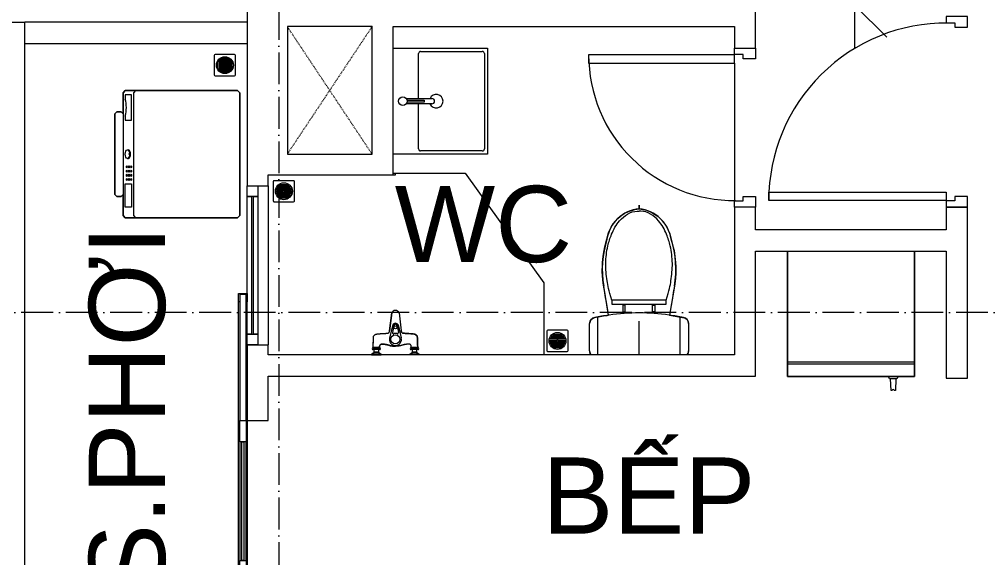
# Model space of a CAD drawing. Header units: millimetres. Extents: x -20144 to 122974, y -38328 to 48263.
# Drawn here: x 9226 to 13801, y 36593 to 39134 of the extents above; entities that cross this region are included whole.
import ezdxf

# ---------------------------------------------------------------- set-up
doc = ezdxf.new("R2010")
doc.units = ezdxf.units.MM
doc.linetypes.add('Dash', pattern=[6.35, 3.175, -3.175])
doc.linetypes.add('Grid Line', pattern=[4.2, 3, -0.6, 0, -0.6])
for name, color, linetype, lineweight in [('A-DETL-GENF', 31, 'Continuous', 5), ('A-DETL-GENF-HDLN', 161, 'Dash', 5), ('CHU', 181, 'Continuous', 5), ('CUA', 31, 'Continuous', 9), ('DIM', 1, 'Continuous', 5), ('DIM-200', 1, 'Continuous', 5), ('NET-CAT', 3, 'Continuous', 15), ('NET-THAY', 2, 'Continuous', 9), ('THIET BI', 44, 'Continuous', 5), ('THIET-BI', 44, 'Continuous', 5), ('TRUC', 225, 'Continuous', 5)]:
    doc.layers.add(name, color=color, linetype=linetype, lineweight=lineweight)
doc.styles.add('Arial_3', font='arial_0.ttf', dxfattribs={"height": 400})
doc.styles.add('Arial_4', font='arial_0.ttf', dxfattribs={"height": 360})
doc.dimstyles.new('Diagonal_-_2mm_Arial', dxfattribs={"dimscale": 304.8, "dimtxt": 408.10376, "dimasz": 0.984252, "dimexe": 0.656168, "dimexo": 4.593176, "dimgap": 0.098425, "dimtad": 1, "dimdec": 0, "dimzin": 0, "dimdsep": 46, "dimtxsty": 'Arial_3', "dimblk1": 'OBLIQUE', "dimblk2": 'OBLIQUE', "dimsah": 1, "dimcen": 0.09, "dimdle": 0.656168, "dimazin": 0, "dimtfac": 1, "dimtdec": 4, "dimtix": 1, "dimtmove": 0, "dimatfit": 3, "dimfxl": 0, "dimtvp": 1, "dimtolj": 1, "dimtzin": 0, "dimlwd": 9, "dimlwe": 9, "dimarcsym": 0})

# ---------------------------------------------------------------- blocks, each defined once
blk = doc.blocks.new('X-LA1 - X-LA-1366094-MẶT BẰNG TẦNG 5 ĐẾN TẦNG 22')
at = {"layer": 'THIET-BI'}
for p, q in [((-250, 450), (250, 450)), ((-250, 5), (-250, 450)), ((-250, 450), (250, 450)), ((-250, 5), (-250, 450)), ((-235, 134), (-235, 425)), ((-225, 435), (225, 435)), ((235, 425), (235, 134)), ((250, 450), (250, 5)), ((250, 450), (250, 5)), ((-12.7, 66.5), (-12.7, 187.5)), ((12.3, 187.5), (12.3, 66.8)), ((-5.2, 150), (5.2, 150)), ((-5.2, 70.1), (-5.2, 150)), ((5.2, 150), (5.2, 70.1)), ((-12.7, 124), (-225, 124)), ((225, 124), (12.3, 124)), ((250, 5), (-250, 5)), ((250, 5), (-250, 5))]:
    blk.add_line(p, q, dxfattribs=at)
blk.add_circle((0, 50), 20.8, dxfattribs=at)
for centre, radius, start, end in [((-225, 425), 10, 90, 180), ((225, 425), 10, 360, 90), ((0, 207.6), 32, 292.5519, 246.5758), ((-0.2, 187.5), 12.5, 0, 180), ((-225, 134), 10, 180, 270), ((225, 134), 10, 270, 0)]:
    blk.add_arc(centre, radius, start, end, dxfattribs=at)
blk = doc.blocks.new('X-SEN - X-SEN-1365543-MẶT BẰNG TẦNG 5 ĐẾN TẦNG 22')
at = {"layer": 'THIET-BI'}
for p, q in [((-27.3, 113.1), (-17.5, 199.2)), ((-17.5, 199.2), (-27.3, 113.1)), ((17.5, 199.2), (27.3, 113.1)), ((17.5, 199.2), (27.3, 113.1)), ((-12.9, 141.7), (-27.6, 80.8)), ((-7.7, 139.6), (-13.8, 105.5)), ((7.7, 139.6), (13.8, 105.5)), ((12.9, 141.7), (27.6, 80.8)), ((-112.5, 3.8), (-99.9, 12.6)), ((-112.5, 3.8), (-99.9, 12.6)), ((-112.5, 0), (-112.5, 3.8)), ((-112.5, 3.8), (-112.5, 0)), ((-67.5, 3.8), (-112.5, 3.8)), ((-67.5, 0), (-112.5, 0)), ((-112.5, 0), (-67.5, 0)), ((-107.2, 34.3), (-105.1, 34.3)), ((-107.2, 34.3), (-72.8, 34.3)), ((-99.9, 25.3), (-107.2, 25.3)), ((-72.8, 25.3), (-107.2, 25.3)), ((-105.1, 34.3), (-105.1, 37.2)), ((-105.1, 37.2), (-74.9, 37.2)), ((-105.1, 34.3), (-105.1, 37.2)), ((-74.9, 34.3), (-105.1, 34.3)), ((-99.9, 12.6), (-99.9, 25.3)), ((-99.9, 12.6), (-99.9, 25.3)), ((-99.9, 12.6), (-80.1, 12.6)), ((-80.1, 12.6), (-99.9, 12.6)), ((-80.1, 25.3), (-80.1, 12.6)), ((-72.8, 25.3), (-80.1, 25.3)), ((-80.1, 25.3), (-80.1, 12.6)), ((-80.1, 12.6), (-67.5, 3.8)), ((-80.1, 12.6), (-67.5, 3.8)), ((-74.9, 37.2), (-74.9, 34.3)), ((-74.9, 37.2), (-74.9, 34.3)), ((-74.9, 34.3), (-72.8, 34.3)), ((-67.5, 3.8), (-67.5, 0)), ((-67.5, 0), (-67.5, 3.8)), ((67.5, 3.8), (80.1, 12.6)), ((67.5, 3.8), (80.1, 12.6)), ((67.5, 0), (67.5, 3.8)), ((112.5, 3.8), (67.5, 3.8)), ((67.5, 0), (67.5, 3.8)), ((112.5, 0), (67.5, 0)), ((112.5, 0), (67.5, 0)), ((72.8, 34.3), (74.9, 34.3)), ((72.8, 34.3), (107.2, 34.3)), ((80.1, 25.3), (72.8, 25.3)), ((107.2, 25.3), (72.8, 25.3)), ((74.9, 34.3), (74.9, 37.2)), ((74.9, 37.2), (105.1, 37.2)), ((74.9, 34.3), (74.9, 37.2)), ((105.1, 34.3), (74.9, 34.3)), ((80.1, 12.6), (80.1, 25.3)), ((80.1, 12.6), (80.1, 25.3)), ((99.9, 12.6), (80.1, 12.6)), ((80.1, 12.6), (99.9, 12.6)), ((99.9, 12.6), (80.1, 12.6)), ((99.9, 25.3), (99.9, 12.6)), ((107.2, 25.3), (99.9, 25.3)), ((99.9, 25.3), (99.9, 12.6)), ((99.9, 12.6), (112.5, 3.8)), ((99.9, 12.6), (112.5, 3.8)), ((105.1, 37.2), (105.1, 34.3)), ((105.1, 37.2), (105.1, 34.3)), ((105.1, 34.3), (107.2, 34.3)), ((112.5, 3.8), (112.5, 0)), ((112.5, 3.8), (112.5, 0))]:
    blk.add_line(p, q, dxfattribs=at)
for centre, radius in [((0, 130.1), 7.2), ((0, 73.2), 21.5)]:
    blk.add_circle(centre, radius, dxfattribs=at)
for centre, radius, start, end in [((0, 191), 19.3, 25.0481, 154.9519), ((0, 191), 19.3, 25.0481, 154.9519), ((0, 134.7), 14.7, 28.4144, 151.5856), ((0, 136.6), 8.24, 21.1294, 158.8706), ((-9.4, 104.7), 4.5, 169.8444, 285.9297), ((-0.4, 73.2), 28.3, 89.2517, 105.9297), ((0.4, 73.2), 28.3, 74.0703, 90.7483), ((9.4, 104.7), 4.5, 254.0703, 10.1556), ((-0.4, 73.2), 28.3, 164.3307, 270.7483), ((0.4, 73.2), 28.3, 269.2517, 15.6693), ((-102.9, 29.8), 6.9, 148.0246, 211.9754), ((-102.9, 29.8), 6.9, 148.0246, 211.9754), ((-107.2, 32.5), 1.8, 90, 148.0246), ((-107.2, 32.5), 1.8, 90, 148.0246), ((-107.2, 27.1), 1.8, 211.9754, 270), ((-107.2, 27.1), 1.8, 211.9754, 270), ((-112.5, 29.8), 6.9, 319.2845, 40.7155), ((-94.4, 29.8), 6.9, 139.2845, 220.7155), ((-85.4, 29.8), 6.9, 319.2845, 40.7155), ((-67.5, 29.8), 6.9, 139.2845, 220.7155), ((-72.8, 32.5), 1.8, 31.9754, 90), ((-72.8, 32.5), 1.8, 31.9754, 90), ((-72.8, 27.1), 1.8, 270, 328.0246), ((-72.8, 27.1), 1.8, 270, 328.0246), ((-77.1, 29.8), 6.9, 328.0246, 31.9754), ((-77.1, 29.8), 6.9, 328.0246, 31.9754), ((77.1, 29.8), 6.9, 148.0246, 211.9754), ((77.1, 29.8), 6.9, 148.0246, 211.9754), ((72.8, 32.5), 1.8, 90, 148.0246), ((72.8, 32.5), 1.8, 90, 148.0246), ((72.8, 27.1), 1.8, 211.9754, 270), ((72.8, 27.1), 1.8, 211.9754, 270), ((67.5, 29.8), 6.9, 319.2845, 40.7155), ((85.6, 29.8), 6.9, 139.2845, 220.7155), ((94.6, 29.8), 6.9, 319.2845, 40.7155), ((112.5, 29.8), 6.9, 139.2845, 220.7155), ((107.2, 32.5), 1.8, 31.9754, 90), ((107.2, 32.5), 1.8, 31.9754, 90), ((107.2, 27.1), 1.8, 270, 328.0246), ((107.2, 27.1), 1.8, 270, 328.0246), ((102.9, 29.8), 6.9, 328.0246, 31.9754), ((102.9, 29.8), 6.9, 328.0246, 31.9754)]:
    blk.add_arc(centre, radius, start, end, dxfattribs=at)
for points, knots in [([(-105.1, 37.2), (-105.1, 39.1), (-104.9, 42.9), (-104.6, 50.4), (-104.3, 58), (-104.1, 65.5), (-103.9, 70.3), (-103.8, 73.6), (-103.7, 75.5), (-103.7, 76.9), (-103.6, 78.3), (-103.6, 79.5), (-103.6, 80.5), (-103.6, 81.2), (-103.5, 81.8), (-103.5, 82.3), (-103.5, 82.7), (-103.4, 83.3), (-103.3, 84.3), (-103.2, 85.5), (-103.1, 86.6), (-102.8, 87.6), (-102.6, 88.2), (-102.3, 88.9), (-101.9, 89.7), (-101.3, 90.8), (-100.4, 91.9), (-99.2, 93.4), (-97.8, 94.7), (-96.2, 95.8), (-95, 96.6), (-93.7, 97.2), (-92.4, 97.7), (-91.2, 98.1), (-90.3, 98.4), (-89.7, 98.5), (-89.3, 98.6), (-88.8, 98.7), (-88, 98.8), (-86.8, 99), (-85.6, 99.1), (-84.7, 99.1), (-84, 99.2), (-83.3, 99.3), (-82.3, 99.4), (-81.2, 99.5), (-79.7, 99.6), (-76.9, 99.8), (-72.8, 100.2), (-67.2, 100.7), (-61.6, 101.2), (-56, 101.5), (-51.7, 101.8), (-48.8, 101.9), (-47.3, 101.9), (-46.1, 101.9), (-45.1, 102), (-44.4, 102), (-43.6, 102), (-42.6, 102), (-41.4, 102), (-40.1, 102), (-39.3, 102.1), (-38.8, 102.1), (-38.5, 102.2), (-38.1, 102.2), (-37.6, 102.3), (-36.8, 102.4), (-35.6, 102.6), (-34.3, 103), (-33.2, 103.5), (-32.5, 104), (-31.7, 104.6), (-30.5, 105.7), (-29, 107.6), (-27.9, 110.1), (-27.4, 112), (-27.3, 113.1)], [-1, -1, -1, -1, -0.958333, -0.916667, -0.833333, -0.791667, -0.75, -0.729167, -0.71875, -0.708333, -0.697917, -0.6875, -0.682292, -0.677083, -0.671875, -0.669271, -0.666667, -0.661458, -0.65625, -0.645833, -0.635417, -0.630208, -0.625, -0.619792, -0.614583, -0.604167, -0.59375, -0.583333, -0.5625, -0.552083, -0.541667, -0.53125, -0.520833, -0.510417, -0.505208, -0.5, -0.497396, -0.494792, -0.489583, -0.479167, -0.46875, -0.463542, -0.458333, -0.453125, -0.447917, -0.4375, -0.427083, -0.416667, -0.375, -0.333333, -0.291667, -0.25, -0.208333, -0.197917, -0.1875, -0.177083, -0.171875, -0.166667, -0.161458, -0.15625, -0.145833, -0.135417, -0.130208, -0.127604, -0.125, -0.122396, -0.119792, -0.114583, -0.104167, -0.09375, -0.083333, -0.078125, -0.072917, -0.0625, -0.041667, -0.020833, 0, 0, 0, 0]), ([(-105.1, 37.2), (-104.5, 52.3), (-103.9, 68.7), (-103.3, 87.5), (-99.6, 93.9), (-92.4, 98.5), (-72.6, 100.1), (-54, 102.2), (-33.9, 102), (-28.7, 107.4), (-27.8, 111), (-27.3, 113.1)], [0, 0, 0, 0, 45.441328, 49.333631, 56.110562, 66.562664, 73.682324, 114.966912, 125.570438, 129.900151, 136.284558, 136.284558, 136.284558, 136.284558]), ([(27.3, 113.1), (27.4, 112), (27.9, 110.1), (29, 107.6), (30.5, 105.7), (31.7, 104.6), (32.5, 104), (33.2, 103.5), (34.3, 103), (35.6, 102.6), (36.8, 102.4), (37.6, 102.3), (38.1, 102.2), (38.5, 102.2), (38.8, 102.1), (39.3, 102.1), (40.1, 102), (41.4, 102), (42.6, 102), (43.6, 102), (44.4, 102), (45.1, 102), (46.1, 101.9), (47.3, 101.9), (48.8, 101.9), (51.7, 101.8), (56, 101.5), (61.6, 101.2), (67.2, 100.7), (72.8, 100.2), (76.9, 99.8), (79.7, 99.6), (81.2, 99.5), (82.3, 99.4), (83.3, 99.3), (84, 99.2), (84.7, 99.1), (85.6, 99.1), (86.8, 99), (88, 98.8), (88.9, 98.7), (89.6, 98.5), (90.3, 98.4), (91.2, 98.1), (92.4, 97.7), (93.7, 97.2), (95, 96.6), (96.2, 95.8), (97.4, 95), (98.5, 94), (99.5, 93), (100.4, 91.9), (101.3, 90.8), (101.9, 89.7), (102.3, 88.9), (102.6, 88.2), (102.8, 87.6), (103.1, 86.6), (103.2, 85.7), (103.3, 84.8), (103.4, 84.1), (103.4, 83.5), (103.4, 83), (103.5, 82.5), (103.5, 81.9), (103.6, 81), (103.6, 79.8), (103.6, 78.3), (103.7, 76.9), (103.7, 75.5), (103.8, 73.6), (103.9, 68.4), (104.2, 61.7), (104.5, 54.2), (104.7, 48.5), (104.9, 42.9), (105.1, 39.1), (105.1, 37.2)], [-1, -1, -1, -1, -0.979167, -0.958333, -0.9375, -0.927083, -0.921875, -0.916667, -0.90625, -0.895833, -0.885417, -0.880208, -0.877604, -0.875, -0.872396, -0.869792, -0.864583, -0.854167, -0.84375, -0.838542, -0.833333, -0.828125, -0.822917, -0.8125, -0.802083, -0.791667, -0.75, -0.708333, -0.666667, -0.625, -0.583333, -0.572917, -0.5625, -0.552083, -0.546875, -0.541667, -0.536458, -0.53125, -0.520833, -0.510417, -0.505208, -0.5, -0.494792, -0.489583, -0.479167, -0.46875, -0.458333, -0.447917, -0.4375, -0.427083, -0.416667, -0.40625, -0.395833, -0.385417, -0.380208, -0.375, -0.369792, -0.364583, -0.354167, -0.348958, -0.34375, -0.338542, -0.335938, -0.333333, -0.328125, -0.322917, -0.3125, -0.302083, -0.291667, -0.28125, -0.270833, -0.25, -0.166667, -0.125, -0.083333, -0.041667, 0, 0, 0, 0]), ([(105.1, 37.2), (104.5, 52.3), (103.9, 68.7), (103.3, 87.5), (99.6, 93.9), (92.4, 98.5), (72.6, 100.1), (54, 102.2), (33.9, 102), (28.7, 107.4), (27.8, 111), (27.3, 113.1)], [0, 0, 0, 0, 45.441328, 49.333631, 56.110562, 66.562664, 73.682324, 114.966912, 125.570438, 129.900151, 136.284558, 136.284558, 136.284558, 136.284558]), ([(-74.9, 37.2), (-74.9, 39.9), (-75, 44.9), (-67.9, 51.6), (-55.3, 50.7), (-39.4, 48.7), (-24.4, 43.4), (-11.8, 40.7), (0, 41)], [0, 0, 0, 0, 8.475038, 15.961674, 29.255673, 47.963091, 70.422589, 93.837243, 93.837243, 93.837243, 93.837243]), ([(0, 41), (-2, 40.9), (-5.6, 40.9), (-10.3, 41.2), (-14.4, 41.6), (-18, 42.2), (-21.2, 42.9), (-24.2, 43.7), (-27.1, 44.6), (-30, 45.4), (-32.9, 46.3), (-35.8, 47.2), (-38.8, 47.9), (-41.8, 48.6), (-45.1, 49.2), (-48.4, 49.8), (-51.8, 50.2), (-54.8, 50.5), (-56.9, 50.7), (-58.1, 50.8), (-59, 50.9), (-59.9, 51), (-60.8, 51), (-61.5, 51), (-62.1, 51), (-62.6, 51), (-63, 51), (-63.6, 51), (-64.4, 50.9), (-65.1, 50.8), (-65.7, 50.7), (-66.1, 50.6), (-66.5, 50.5), (-67.1, 50.4), (-68.1, 50.1), (-69.1, 49.6), (-70.1, 49), (-71.1, 48.3), (-72, 47.4), (-72.8, 46.6), (-73.3, 45.8), (-73.8, 45.1), (-74.1, 44.3), (-74.4, 43.5), (-74.6, 42.6), (-74.7, 41.9), (-74.8, 41.3), (-74.8, 40.9), (-74.9, 40.4), (-74.9, 39.8), (-74.9, 38.8), (-74.9, 37.9), (-74.9, 37.2)], [-1, -1, -1, -1, -0.958333, -0.916667, -0.875, -0.833333, -0.791667, -0.75, -0.708333, -0.666667, -0.625, -0.583333, -0.541667, -0.5, -0.458333, -0.416667, -0.375, -0.333333, -0.3125, -0.302083, -0.291667, -0.28125, -0.270833, -0.260417, -0.255208, -0.25, -0.244792, -0.239583, -0.229167, -0.21875, -0.213542, -0.208333, -0.203125, -0.197917, -0.1875, -0.166667, -0.15625, -0.145833, -0.125, -0.114583, -0.104167, -0.09375, -0.083333, -0.072917, -0.0625, -0.052083, -0.046875, -0.041667, -0.036458, -0.03125, -0.020833, 0, 0, 0, 0]), ([(74.9, 37.2), (74.9, 39.9), (75, 44.9), (67.9, 51.6), (55.3, 50.7), (39.4, 48.7), (24.4, 43.4), (11.8, 40.7), (0, 41)], [0, 0, 0, 0, 8.475038, 15.961674, 29.255673, 47.963091, 70.422589, 93.837243, 93.837243, 93.837243, 93.837243]), ([(74.9, 37.2), (74.9, 37.9), (74.9, 38.8), (74.9, 39.8), (74.9, 40.4), (74.8, 40.9), (74.8, 41.3), (74.7, 41.9), (74.6, 42.6), (74.4, 43.5), (74.2, 44.1), (73.9, 44.7), (73.7, 45.2), (73.3, 45.8), (72.8, 46.6), (72, 47.4), (71.1, 48.3), (70.1, 49), (69.1, 49.6), (68.1, 50.1), (67.1, 50.4), (66.5, 50.5), (66.1, 50.6), (65.7, 50.7), (65.1, 50.8), (64.4, 50.9), (63.6, 51), (63, 51), (62.4, 51), (61.7, 51), (60.8, 51), (59.9, 51), (59, 50.9), (58.1, 50.8), (56.9, 50.7), (54.8, 50.5), (51.8, 50.2), (48.4, 49.8), (45.1, 49.2), (41.8, 48.6), (38.8, 47.9), (35.8, 47.2), (32.9, 46.3), (30, 45.4), (27.1, 44.6), (24.2, 43.7), (21.2, 42.9), (18, 42.2), (14.4, 41.6), (10.3, 41.2), (5.6, 40.9), (2, 40.9), (0, 41)], [-1, -1, -1, -1, -0.979167, -0.96875, -0.963542, -0.958333, -0.953125, -0.947917, -0.9375, -0.927083, -0.916667, -0.911458, -0.90625, -0.895833, -0.885417, -0.875, -0.854167, -0.84375, -0.833333, -0.8125, -0.802083, -0.796875, -0.791667, -0.786458, -0.78125, -0.770833, -0.760417, -0.755208, -0.75, -0.739583, -0.729167, -0.71875, -0.708333, -0.697917, -0.6875, -0.666667, -0.625, -0.583333, -0.541667, -0.5, -0.458333, -0.416667, -0.375, -0.333333, -0.291667, -0.25, -0.208333, -0.166667, -0.125, -0.083333, -0.041667, 0, 0, 0, 0])]:
    blk.add_open_spline(points, degree=3, knots=knots, dxfattribs=at)
blk = doc.blocks.new('X-PHEU - X-PHEU-1365544-MẶT BẰNG TẦNG 5 ĐẾN TẦNG 22')
at = {"layer": 'THIET-BI'}
for p, q in [((25, -29), (25, -121)), ((121, -25), (29, -25)), ((57.5, -43.5), (57.5, -106.5)), ((62.5, -108.8), (62.5, -41.2)), ((67.5, -39.8), (67.5, -110.2)), ((72.5, -71.9), (72.5, -39.1)), ((77.5, -39.1), (77.5, -71.9)), ((82.5, -110.2), (82.5, -39.8)), ((87.5, -41.2), (87.5, -108.8)), ((92.5, -106.5), (92.5, -43.5)), ((125, -121), (125, -29)), ((42.5, -90.5), (42.5, -59.5)), ((47.5, -51.8), (47.5, -98.2)), ((52.5, -103.1), (52.5, -46.9)), ((72.5, -110.9), (72.5, -78.1)), ((77.5, -78.1), (77.5, -110.9)), ((97.5, -46.9), (97.5, -103.1)), ((102.5, -98.2), (102.5, -51.8)), ((107.5, -59.5), (107.5, -90.5)), ((29, -125), (121, -125))]:
    blk.add_line(p, q, dxfattribs=at)
blk.add_circle((75, -75), 40, dxfattribs=at)
for centre, radius, start, end in [((29, -29), 4, 90, 180), ((75, -75), 36, 119.0853, 128.6822), ((75, -75), 36, 102.0247, 110.3175), ((75, -75), 36, 90, 93.9821), ((75, -75), 36, 86.0179, 90), ((75, -75), 36, 69.6825, 77.9753), ((75, -75), 36, 51.3178, 60.9147), ((121, -29), 4, 0, 90), ((75, -75), 36, 139.8082, 154.5256), ((75, -75), 36, 205.4744, 220.1918), ((75, -75), 4, 128.6822, 231.3178), ((75, -75), 4, 308.6822, 51.3178), ((75, -75), 36, 25.4744, 40.1918), ((75, -75), 36, 319.8082, 334.5256), ((29, -121), 4, 180, 270), ((75, -75), 36, 231.3178, 240.9147), ((75, -75), 36, 249.6825, 257.9753), ((75, -75), 36, 266.0179, 270), ((75, -75), 36, 270, 273.9821), ((75, -75), 36, 282.0247, 290.3175), ((75, -75), 36, 299.0853, 308.6822), ((121, -121), 4, 270, 0)]:
    blk.add_arc(centre, radius, start, end, dxfattribs=at)
blk = doc.blocks.new('X-MAY GIAT - X-MAY GIAT-V52-MẶT BẰNG TẦNG 5 ĐẾN TẦNG 22')
at = {"layer": 'THIET BI'}
for p, q in [((-300, 540), (-290, 550)), ((-290, 550), (-300, 540)), ((-290, 550), (-190, 550)), ((-190, 550), (-290, 550)), ((-200, 580), (-190, 590)), ((-190, 590), (-200, 580)), ((-200, 560), (-200, 580)), ((-200, 580), (-200, 560)), ((-190, 550), (-200, 560)), ((-200, 560), (-190, 550)), ((-190, 590), (190, 590)), ((190, 590), (-190, 590)), ((190, 550), (-190, 550)), ((190, 590), (200, 580)), ((200, 580), (190, 590)), ((200, 560), (190, 550)), ((190, 550), (200, 560)), ((190, 550), (290, 550)), ((290, 550), (190, 550)), ((200, 580), (200, 560)), ((200, 560), (200, 580)), ((290, 550), (300, 540)), ((300, 540), (290, 550)), ((-300, 10), (-300, 540)), ((-300, 540), (-300, 10)), ((-250, 510), (-250, 540)), ((-250, 540), (-140, 540)), ((-140, 510), (-250, 510)), ((-140, 540), (-140, 510)), ((-20, 530), (-20, 525)), ((0, 520), (0, 525)), ((20, 530), (20, 525)), ((160, 540), (160, 510)), ((180, 540), (160, 540)), ((160, 510), (280, 510)), ((280, 540), (260, 540)), ((280, 510), (280, 540)), ((300, 540), (300, 10)), ((300, 10), (300, 540)), ((-300, 490), (-290, 500)), ((-290, 500), (290, 500)), ((290, 500), (300, 490)), ((-290, 0), (-300, 10)), ((-300, 10), (-290, 0)), ((290, 0), (-290, 0)), ((-290, 0), (290, 0)), ((300, 10), (290, 0)), ((290, 0), (300, 10))]:
    blk.add_line(p, q, dxfattribs=at)
blk.add_arc((220, 697.5), 162.5, 255.75, 284.25, dxfattribs=at)
for centre, major_axis in [((-120, 532.5), (5, 0)), ((-120, 522.5), (5, 0)), ((-120, 512.5), (5, 0)), ((-100, 532.5), (5, 0)), ((-100, 522.5), (5, 0)), ((-100, 512.5), (5, 0)), ((-80, 532.5), (5, 0)), ((-80, 522.5), (5, 0)), ((-80, 512.5), (5, 0)), ((-60, 532.5), (5, 0)), ((-60, 522.5), (5, 0)), ((-60, 512.5), (5, 0)), ((0, 530), (20, 0))]:
    blk.add_ellipse(centre, major_axis=major_axis, ratio=0.5, dxfattribs=at)
blk.add_ellipse((0, 525), major_axis=(20, 0), ratio=0.5, start_param=3.141593, end_param=6.283185, dxfattribs=at)
blk = doc.blocks.new('X-TU LANH - X-TU LANH-V53-MẶT BẰNG TẦNG 5 ĐẾN TẦNG 22')
at = {"layer": 'THIET BI'}
for p, q in [((-212.5, 610), (-210.5, 665)), ((-210.5, 665), (-205.2, 665)), ((-194.8, 665), (-189.5, 665)), ((-189.5, 665), (-187.5, 610)), ((-300, 600), (300, 600)), ((-300, 7.7), (-300, 600)), ((-300, 600), (-300, 7.7)), ((300, 600), (-300, 600)), ((-222.5, 600), (-217.5, 610)), ((-217.5, 610), (-182.5, 610)), ((-182.5, 610), (-177.5, 600)), ((300, 600), (300, 7.7)), ((300, 7.7), (300, 600)), ((300, 540), (-300, 540)), ((300, 530), (-300, 530))]:
    blk.add_line(p, q, dxfattribs=at)
blk.add_arc((-200, 667.2), 5.66, 202.4018, 337.5982, dxfattribs=at)
blk = doc.blocks.new('X-XI1 - X-XI-V54-MẶT BẰNG TẦNG 5 ĐẾN TẦNG 22')
at = {"layer": 'THIET-BI'}
for p, q in [((-69.9, 676.9), (-49.6, 687.2)), ((-49.6, 687.2), (-19.9, 696.9)), ((-19.9, 696.9), (0, 700.2)), ((0, 717.2), (0, 712.5)), ((0, 716.9), (0, 717.2)), ((0, 710.2), (0, 716.9)), ((0, 702.7), (0, 715.9)), ((0, 712.5), (0, 700.2)), ((0, 700.3), (0, 710.2)), ((0, 700.2), (0, 702.7)), ((0, 700.2), (34.6, 692.9)), ((34.6, 692.9), (60.8, 681.9)), ((-121.7, 628.9), (-100.2, 653.8)), ((-100.2, 653.8), (-87.5, 664.8)), ((-87.5, 664.8), (-69.9, 676.9)), ((60.8, 681.9), (86, 665.9)), ((86, 665.9), (100.2, 653.8)), ((100.2, 653.8), (114.1, 638.9)), ((-143.5, 587), (-131.8, 612.8)), ((-131.8, 612.8), (-121.7, 628.9)), ((114.1, 638.9), (131.6, 613.2)), ((131.6, 613.2), (145.5, 581)), ((-161.1, 520.9), (-151.4, 555.9)), ((-151.4, 555.9), (-143.5, 587)), ((145.5, 581), (151.4, 555.9)), ((151.4, 555.9), (155.1, 543.7)), ((-166.5, 495.3), (-161.1, 520.9)), ((155.1, 543.7), (161.7, 518.5)), ((161.7, 518.5), (165.2, 502.3)), ((-172.5, 446.5), (-169.6, 474.8)), ((-169.6, 474.8), (-166.5, 495.3)), ((165.2, 502.3), (172.5, 446.5)), ((-173.5, 402.2), (-173.1, 436.1)), ((-173.1, 436.1), (-172.5, 446.5)), ((172.5, 446.5), (173.5, 426.5)), ((173.5, 426.5), (173.2, 395.8)), ((-172.5, 383), (-173.5, 402.2)), ((-171, 365.1), (-172.5, 383)), ((171.6, 371), (166.7, 335.2)), ((173.2, 395.8), (171.6, 371)), ((-168.9, 349), (-171, 365.1)), ((-164.6, 322), (-168.9, 349)), ((-143.8, 197.5), (-166.7, 335.2)), ((-143.8, 197.5), (-166.7, 335.2)), ((-161.5, 303.8), (-164.6, 322)), ((166.7, 335.2), (143.8, 197.5)), ((166.7, 335.2), (143.8, 197.5)), ((166.7, 335.2), (161.7, 304.9)), ((-157.7, 280.9), (-161.5, 303.8)), ((-155.3, 266.3), (-157.7, 280.9)), ((157.2, 277.8), (151.8, 245.3)), ((161.7, 304.9), (157.2, 277.8)), ((-147.8, 221.1), (-155.3, 266.3)), ((-8.6, 267.8), (-127.7, 267.8)), ((-127.7, 267.8), (-127.7, 249.9)), ((-127.7, 249.9), (127.7, 249.9)), ((-76.6, 245), (-76.6, 213.5)), ((-66.1, 245), (-76.6, 245)), ((-66.1, 213.5), (-66.1, 245)), ((127.7, 267.8), (-8.6, 267.8)), ((64, 245), (74.4, 245)), ((64, 213.5), (64, 245)), ((74.4, 245), (74.4, 213.5)), ((127.7, 249.9), (127.7, 267.8)), ((151.8, 245.3), (146.9, 216.1)), ((-224.2, 178.9), (-216.9, 183.9)), ((-216.9, 183.9), (-209.4, 186.4)), ((-209.4, 186.4), (-202.4, 187.7)), ((-202.4, 187.7), (-192, 189.7)), ((-194.6, 10), (-194.6, 185.7)), ((-192, 189.7), (-184.2, 191.1)), ((-184.2, 191.1), (-168, 193.8)), ((-168, 193.8), (-149.9, 196.6)), ((-149.9, 196.6), (-143.8, 197.5)), ((-143.8, 197.5), (-147.8, 221.1)), ((-76.6, 213.5), (-66.1, 213.5)), ((74.4, 213.5), (64, 213.5)), ((146.9, 216.1), (143.8, 197.5)), ((143.8, 197.5), (212.9, 185.5)), ((194.6, 10), (194.6, 186.1)), ((212.9, 185.5), (220.8, 181.7)), ((-233.2, 157.9), (-232.9, 162.1)), ((-233.2, 29), (-233.2, 157.9)), ((-233.2, 29), (-233.2, 157.9)), ((-233.2, 45), (-233.2, 157.9)), ((-232.9, 162.1), (-231, 169.1)), ((-231, 169.1), (-228, 174.5)), ((-228, 174.5), (-224.2, 178.9)), ((0, 10), (0, 169.7)), ((220.8, 181.7), (226.5, 176.5)), ((226.5, 176.5), (231.9, 166.7)), ((231.9, 166.7), (233.2, 157.9)), ((233.2, 157.9), (233.2, 29)), ((233.2, 157.9), (233.2, 29)), ((233.2, 157.9), (233.2, 29)), ((-233.2, 33.2), (-233.2, 45)), ((-230.6, 16.8), (-233.2, 33.2)), ((-227.9, 12.2), (-230.6, 16.8)), ((231.6, 19.3), (227.7, 12)), ((233.2, 29), (231.6, 19.3))]:
    blk.add_line(p, q, dxfattribs=at)
for centre, radius, start, end in [((18.2, 529.6), 171.6, 96.0902, 171.1733), ((18.2, 529.6), 171.6, 96.0902, 171.1733), ((-18.2, 529.6), 171.6, 8.8267, 83.9098), ((-18.2, 529.6), 171.6, 8.8267, 83.9098), ((287.1, 414.4), 460.7, 162.1144, 189.9059), ((287.1, 414.4), 460.7, 162.1144, 189.9059), ((-287.1, 414.4), 460.7, 350.0941, 17.8856), ((-287.1, 414.4), 460.7, 350.0941, 17.8856), ((-204.3, 157.9), 29, 100.1401, 180), ((-204.3, 157.9), 29, 100.1401, 180), ((18.1, -960), 1168.8, 97.9652, 101.2238), ((18.1, -960), 1168.8, 97.9652, 101.2238), ((18.1, -960), 1168.8, 90.8367, 97.8553), ((-16, -957.7), 1166.4, 82.2317, 89.1625), ((-18.1, -960), 1168.8, 78.7762, 82.0348), ((-18.1, -960), 1168.8, 78.7762, 82.0348), ((204.3, 157.9), 29, 0, 79.8599), ((204.3, 157.9), 29, 0, 79.8599), ((-204.3, 29), 29, 180, 221.2165), ((-204.3, 29), 29, 180, 221.6755), ((204.3, 29), 29, 318.3245, 360), ((204.3, 29), 29, 318.7835, 0)]:
    blk.add_arc(centre, radius, start, end, dxfattribs=at)
for points in [[(-127.7, 267.8), (-143.4, 315.6), (-152.2, 364.8), (-160.3, 442.2), (-151, 516.8), (-129.6, 585.3), (-93.5, 652), (-37.5, 689.3), (-2.9, 689.4), (0, 689.4)], [(127.7, 267.8), (143.4, 315.6), (152.2, 364.8), (160.3, 442.2), (151, 516.8), (129.6, 585.3), (93.5, 652), (37.5, 689.3), (2.9, 689.4), (0, 689.4)]]:
    blk.add_open_spline(points, degree=3, knots=[12.724379, 12.724379, 12.724379, 12.724379, 75.096459, 151.912755, 228.70098, 282.501534, 351.034079, 439.49288, 447.51098, 447.51098, 447.51098, 447.51098], dxfattribs=at)
blk = doc.blocks.new('CUA PHONG NGU - Type 1-1365721-MẶT BẰNG TẦNG 5 ĐẾN TẦNG 22')
at = {"layer": 'CUA'}
for p, q in [((-317.5, 890.3), (-277.5, 890.3)), ((-317.5, 52.3), (-317.5, 890.3)), ((-277.5, 890.3), (-277.5, 52.3)), ((-277.5, 52.3), (-317.5, 52.3))]:
    blk.add_line(p, q, dxfattribs=at)
at = {"layer": 'CUA', "lineweight": 5}
for p, q in [((-318.5, 52.3), (-348.5, 52.3)), ((-348.5, 52.3), (-348.5, -47.7)), ((-318.5, 11.3), (-318.5, 52.3)), ((551.5, 52.3), (521.5, 52.3)), ((521.5, 52.3), (521.5, 11.3)), ((551.5, -47.7), (551.5, 52.3)), ((-298.5, 11.3), (-318.5, 11.3)), ((-298.5, -47.7), (-298.5, 11.3)), ((521.5, 11.3), (501.5, 11.3)), ((501.5, 11.3), (501.5, -47.7)), ((-348.5, -47.7), (-298.5, -47.7)), ((501.5, -47.7), (551.5, -47.7))]:
    blk.add_line(p, q, dxfattribs=at)
blk.add_arc((-317.5, 52.3), 838, 359.5, 90, dxfattribs=at)
blk = doc.blocks.new('X-PHONG WC1 - X-PHONG WC-1366101-MẶT BẰNG TẦNG 5 ĐẾN TẦNG 22')
at = {"layer": 'CUA'}
for p, q in [((-375, 0), (-325, 0)), ((-375, -50), (-375, 0)), ((-375, 0), (375, 0)), ((-375, -50), (-375, 0)), ((-325, 0), (325, 0)), ((-325, -20), (-325, 0)), ((-325, 0), (-325, -50)), ((325, 0), (325, -20)), ((325, 0), (375, 0)), ((325, -50), (325, 0)), ((375, 0), (375, -50)), ((375, 0), (375, -50)), ((325, -20), (-325, -20)), ((-325, -30), (325, -30)), ((-325, -50), (-325, -30)), ((325, -30), (325, -50)), ((-325, -50), (-375, -50)), ((375, -50), (-375, -50)), ((325, -50), (-325, -50)), ((375, -50), (325, -50))]:
    blk.add_line(p, q, dxfattribs=at)
blk = doc.blocks.new('CUA WC - Type 1-1365100-MẶT BẰNG TẦNG 5 ĐẾN TẦNG 22')
at = {"layer": 'CUA', "lineweight": 5}
for p, q in [((-273.5, -52.3), (-273.5, 47.7)), ((-273.5, 47.7), (-223.5, 47.7)), ((-223.5, 47.7), (-223.5, -11.3)), ((426.5, 47.7), (476.5, 47.7)), ((426.5, -11.3), (426.5, 47.7)), ((476.5, 47.7), (476.5, -52.3)), ((-243.5, -11.3), (-243.5, -52.3)), ((-223.5, -11.3), (-243.5, -11.3)), ((446.5, -11.3), (426.5, -11.3)), ((446.5, -52.3), (446.5, -11.3)), ((-243.5, -52.3), (-273.5, -52.3)), ((476.5, -52.3), (446.5, -52.3))]:
    blk.add_line(p, q, dxfattribs=at)
at = {"layer": 'CUA'}
for p, q in [((-202.5, -52.3), (-242.5, -52.3)), ((-242.5, -52.3), (-242.5, -740.3)), ((-202.5, -740.3), (-202.5, -52.3)), ((-242.5, -740.3), (-202.5, -740.3))]:
    blk.add_line(p, q, dxfattribs=at)
at = {"layer": 'CUA', "lineweight": 5}
blk.add_arc((-242.5, -52.3), 688, 270, 0.5, dxfattribs=at)
blk = doc.blocks.new('CUA SAN PHOI LUA1 - CUA SAN PHOI LUA 800-1384256-MẶT BẰNG TẦNG 5 ĐẾN TẦNG 22')
at = {"layer": 'CUA'}
for p, q in [((-400, 90), (-360, 90)), ((-400, 50), (-400, 90)), ((-360, 50), (-400, 50)), ((-395, 85), (-395, 55)), ((-360, 85), (-395, 85)), ((-395, 55), (-360, 55)), ((-360, 90), (-360, 85)), ((-360, 90), (960, 90)), ((-360, 85), (-260, 85)), ((-360, 55), (-360, 85)), ((-260, 55), (-360, 55)), ((-360, 55), (-360, 50)), ((400, 50), (-360, 50)), ((-260, 85), (-260, 55)), ((300, 85), (-260, 85)), ((-260, 75), (300, 75)), ((-260, 65), (-260, 75)), ((300, 65), (-260, 65)), ((-260, 55), (300, 55)), ((300, 85), (400, 85)), ((300, 55), (300, 85)), ((300, 75), (300, 65)), ((400, 55), (300, 55)), ((400, 85), (400, 55)), ((960, 85), (400, 85)), ((400, 55), (960, 55)), ((960, 90), (1000, 90)), ((960, 85), (960, 90)), ((995, 85), (960, 85)), ((960, 55), (995, 55)), ((960, 50), (960, 55)), ((1000, 50), (960, 50)), ((995, 55), (995, 85)), ((1000, 90), (1000, 50))]:
    blk.add_line(p, q, dxfattribs=at)
blk = doc.blocks.new('Family2 - Family1-1830955-MẶT BẰNG TẦNG 5 ĐẾN TẦNG 22')
at = {"layer": 'A-DETL-GENF'}
for p, q in [((400, 0), (0, 0)), ((0, 0), (0, -602.3)), ((400, -602.3), (400, 0)), ((0, -602.3), (400, -602.3))]:
    blk.add_line(p, q, dxfattribs=at)
at = {"layer": 'A-DETL-GENF-HDLN'}
for p, q in [((0, 0), (400, -601.5)), ((0, -602.3), (400, -0.8))]:
    blk.add_line(p, q, dxfattribs=at)
blk = doc.blocks.new('DIMBLOCK14-MẶT BẰNG TẦNG 5 ĐẾN TẦNG 22')
at = {"layer": 'DIM-200', "lineweight": 9, "transparency": 16777216}
for p, q in [((13169.7, 38999.9), (13169.7, 42599.9)), ((13169.7, 42399.9), (13019.7, 42549.9)), ((14357.6, 42399.9), (12969.7, 42399.9)), ((13169.7, 42399.9), (13319.7, 42249.9)), ((13169.7, 42399.9), (14357.6, 42399.9)), ((13169.7, 39199.9), (13019.7, 39349.9)), ((14100.5, 39199.9), (12969.7, 39199.9)), ((13169.7, 39199.9), (13319.7, 39049.9)), ((13169.7, 39199.9), (14100.5, 39199.9))]:
    blk.add_line(p, q, dxfattribs=at)
at = {"layer": 'DIM-200', "color": 0, "lineweight": 9, "transparency": 16777216, "insert": (12620.4, 40184.6), "char_height": 400, "width": 1476.708, "attachment_point": 1, "rotation": 90, "line_spacing_factor": 0.941778, "style": 'Arial_3'}
blk.add_mtext('3200', dxfattribs=at)
blk = doc.blocks.new('_Oblique')
at = {"color": 0, "linetype": 'ByBlock', "lineweight": -2}
blk.add_line((-0.5, -0.5), (0.5, 0.5), dxfattribs=at)

msp = doc.modelspace()

# ---------------------------------------------------------------- linework, layer by layer
at = {"layer": 'NET-CAT'}
for p, q in [((10300.5, 39199.9), (10300.5, 39119.9)), ((12700.5, 38997.7), (12700.5, 39199.9)), ((9250.5, 36439.9), (9250.5, 39119.9)), ((10300.5, 39119.9), (10300.5, 38449.9)), ((10990.5, 39099.9), (12600.5, 39099.9)), ((10990.5, 38997.7), (10990.5, 39099.9)), ((12600.5, 39099.9), (12600.5, 38997.7)), ((9250.5, 39019.9), (9260.5, 39019.9)), ((12600.5, 38997.7), (12700.5, 38997.7)), ((10990.5, 38399.9), (10990.5, 38497.7)), ((10300.5, 38449.9), (10300.5, 38347.5)), ((10400.5, 38399.9), (10990.5, 38399.9)), ((10400.5, 38347.5), (10400.5, 38399.9)), ((12600.5, 38247.7), (12600.5, 37549.9)), ((12700.5, 38247.7), (12600.5, 38247.7)), ((12700.5, 38139.9), (12700.5, 38247.7)), ((13700.5, 38247.7), (13600.5, 38247.7)), ((13600.5, 38247.7), (13600.5, 38139.9)), ((13700.5, 37439.9), (13700.5, 38247.7)), ((13600.5, 38139.9), (12700.5, 38139.9)), ((12700.5, 37449.9), (12700.5, 38039.9)), ((12700.5, 38039.9), (13600.5, 38039.9)), ((13600.5, 38039.9), (13600.5, 37439.9)), ((10300.5, 37597.5), (10300.5, 37239.9)), ((10400.5, 37549.9), (10400.5, 37597.5)), ((10888, 37549.9), (10400.5, 37549.9)), ((11068, 37549.9), (10933, 37549.9)), ((12600.5, 37549.9), (11113, 37549.9)), ((10400.5, 37449.9), (12700.5, 37449.9)), ((10400.5, 37239.9), (10400.5, 37449.9)), ((13600.5, 37439.9), (13700.5, 37439.9)), ((10300.5, 37239.9), (10400.5, 37239.9))]:
    msp.add_line(p, q, dxfattribs=at)
for points in [[(9150.5, 39119.9), (9250.5, 39119.9)], [(10300.5, 38347.5), (10400.5, 38347.5)], [(10300.5, 37597.5), (10400.5, 37597.5)]]:
    msp.add_lwpolyline(points, dxfattribs=at)
at = {"layer": 'NET-THAY'}
for p, q in [((10300.5, 39119.9), (9250.5, 39119.9)), ((9250.5, 39019.9), (10300.5, 39019.9)), ((12600.5, 38926.7), (12600.5, 38277.7)), ((10990.5, 38407.7), (11330.5, 38407.7)), ((10990.5, 38399.9), (11000.5, 38399.9)), ((11000.5, 38399.9), (11000.5, 38407.7)), ((11330.5, 38407.7), (11700.5, 37889.9)), ((11700.5, 37889.9), (11700.5, 37549.9))]:
    msp.add_line(p, q, dxfattribs=at)
msp.add_lwpolyline([(10400.5, 38347.5), (10400.5, 37597.5)], dxfattribs=at)
at = {"layer": 'TRUC', "linetype": 'Grid Line', "ltscale": 50}
for p, q in [((10450.5, 43599.9), (10450.5, -4500.1)), ((43000.5, 37749.9), (-12092.4, 37749.9))]:
    msp.add_line(p, q, dxfattribs=at)

# ---------------------------------------------------------------- block references
at = {"layer": 'A-DETL-GENF', "rotation": 180}
msp.add_blockref('Family2 - Family1-1830955-MẶT BẰNG TẦNG 5 ĐẾN TẦNG 22', (10890.5, 38497.7), dxfattribs=at)
at = {"layer": 'CUA'}
for name, p, rotation in [('CUA PHONG NGU - Type 1-1365721-MẶT BẰNG TẦNG 5 ĐẾN TẦNG 22', (13652.8, 38596.2), 90.00000000000018), ('CUA WC - Type 1-1365100-MẶT BẰNG TẦNG 5 ĐẾN TẦNG 22', (12652.8, 38724.1), 270.0000000000002), ('X-PHONG WC1 - X-PHONG WC-1366101-MẶT BẰNG TẦNG 5 ĐẾN TẦNG 22', (10300.5, 37972.5), 89.99999999999937), ('CUA SAN PHOI LUA1 - CUA SAN PHOI LUA 800-1384256-MẶT BẰNG TẦNG 5 ĐẾN TẦNG 22', (10350.5, 36839.9), 89.99999999999937)]:
    msp.add_blockref(name, p, dxfattribs=dict(at, rotation=rotation))
at = {"layer": 'THIET BI'}
for name, p, rotation in [('X-MAY GIAT - X-MAY GIAT-V52-MẶT BẰNG TẦNG 5 ĐẾN TẦNG 22', (10265.5, 38497.7), 90.00000000000034), ('X-TU LANH - X-TU LANH-V53-MẶT BẰNG TẦNG 5 ĐẾN TẦNG 22', (13150.5, 38047.7), 180)]:
    msp.add_blockref(name, p, dxfattribs=dict(at, rotation=rotation))
at = {"layer": 'THIET-BI'}
for name, p, rotation in [('X-LA1 - X-LA-1366094-MẶT BẰNG TẦNG 5 ĐẾN TẦNG 22', (10985.5, 38747.7), 270.0000000000014), ('X-PHEU - X-PHEU-1365544-MẶT BẰNG TẦNG 5 ĐẾN TẦNG 22', (10549.1, 38397.5), 270.0000000000002), ('X-PHEU - X-PHEU-1365544-MẶT BẰNG TẦNG 5 ĐẾN TẦNG 22', (11840.5, 37691.1), 270.0000000000002)]:
    msp.add_blockref(name, p, dxfattribs=dict(at, rotation=rotation))
for name, p in [('X-PHEU - X-PHEU-1365544-MẶT BẰNG TẦNG 5 ĐẾN TẦNG 22', (10120.5, 38992.7)), ('X-XI1 - X-XI-V54-MẶT BẰNG TẦNG 5 ĐẾN TẦNG 22', (12150.5, 37539.9)), ('X-SEN - X-SEN-1365543-MẶT BẰNG TẦNG 5 ĐẾN TẦNG 22', (11000.5, 37549.9))]:
    msp.add_blockref(name, p, dxfattribs=at)

# ---------------------------------------------------------------- texts
at = {"layer": 'CHU', "color": 7, "char_height": 360, "attachment_point": 3, "line_spacing_factor": 0.936439, "style": 'Arial_4'}
for s, insert, width in [('\\pt2540.0016,5079.9996,7620.0012,10159.9992,12700.0008,15239.9988,17780.0004,20319.9984,22860,25400.0016,27939.9996,30480.0012,33019.9992,35560.0008,38099.9988,40640.0004,43179.9984,45720,48260.0016,50799.9996,53340.0012,55879.9992,58420.0008,60959.9988,63500.0004,66039.9984,68580,71120.0016,73659.9996,76200.0012,78739.9992,81280.0008;WC', (11834.7, 38348.1), 868.6), ('\\pt2540.0016,5079.9996,7620.0012,10159.9992,12700.0008,15239.9988,17780.0004,20319.9984,22860,25400.0016,27939.9996,30480.0012,33019.9992,35560.0008,38099.9988,40640.0004,43179.9984,45720,48260.0016,50799.9996,53340.0012,55879.9992,58420.0008,60959.9988,63500.0004,66039.9984,68580,71120.0016,73659.9996,76200.0012,78739.9992,81280.0008;BẾP', (12699.6, 37066), 1001.92)]:
    msp.add_mtext(s, dxfattribs=dict(at, insert=insert, width=width))
at = {"layer": 'CHU', "color": 7, "insert": (9553.3, 38161), "char_height": 360, "width": 1710.94, "attachment_point": 3, "rotation": 90, "line_spacing_factor": 0.936439, "style": 'Arial_4'}
msp.add_mtext('\\pt2540.0016,5079.9996,7620.0012,10159.9992,12700.0008,15239.9988,17780.0004,20319.9984,22860,25400.0016,27939.9996,30480.0012,33019.9992,35560.0008,38099.9988,40640.0004,43179.9984,45720,48260.0016,50799.9996,53340.0012,55879.9992,58420.0008,60959.9988,63500.0004,66039.9984,68580,71120.0016,73659.9996,76200.0012,78739.9992,81280.0008;S.PHƠI', dxfattribs=at)

# ---------------------------------------------------------------- dimensions: what is measured, and where the dimension line sits
at = {"layer": 'DIM', "lineweight": 9}
dim = msp.add_linear_dim(base=(13169.7, 42399.9), p1=(12700.5, 39199.9), p2=(12957.6, 42399.9), angle=90, dimstyle='Diagonal_-_2mm_Arial', override={"dimpost": '<>', "dimfxl": 3210.306783}, dxfattribs=at)
dim.commit()
dim.dimension.update_dxf_attribs({"geometry": 'DIMBLOCK14-MẶT BẰNG TẦNG 5 ĐẾN TẦNG 22', "text_midpoint": (12935.3, 40799.9)})

doc.saveas('drawing.dxf')
